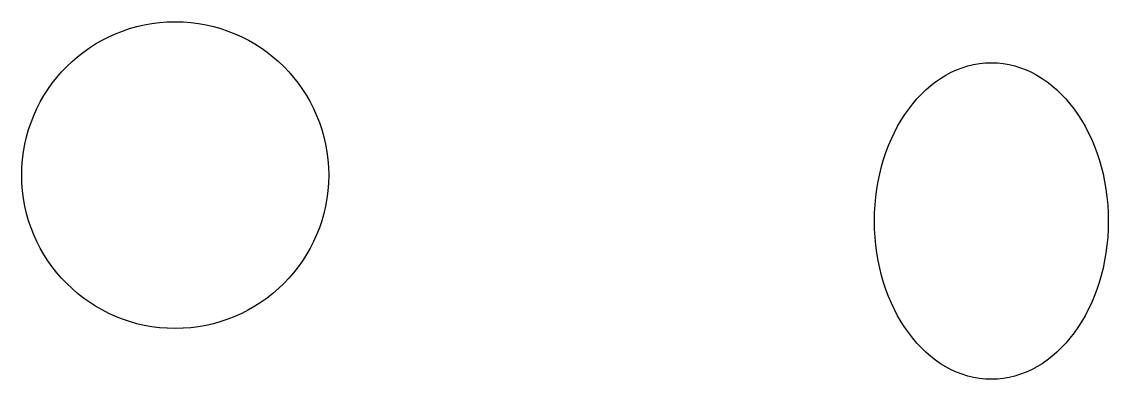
# Model space of a CAD drawing. Header units: millimetres. Extents: x 294.4 to 391.5, y 62.9 to 94.9.
import ezdxf

# ---------------------------------------------------------------- set-up
doc = ezdxf.new("R2010")
doc.units = ezdxf.units.MM

msp = doc.modelspace()

# ---------------------------------------------------------------- linework, layer by layer
msp.add_circle((308.084, 81.126), 13.726)
at = {"extrusion": (-0.674481, 4.52074e-17, 0.738293)}
msp.add_circle((-77.019, 297.04, -239.847), 14.163, dxfattribs=at)

doc.saveas('drawing.dxf')
